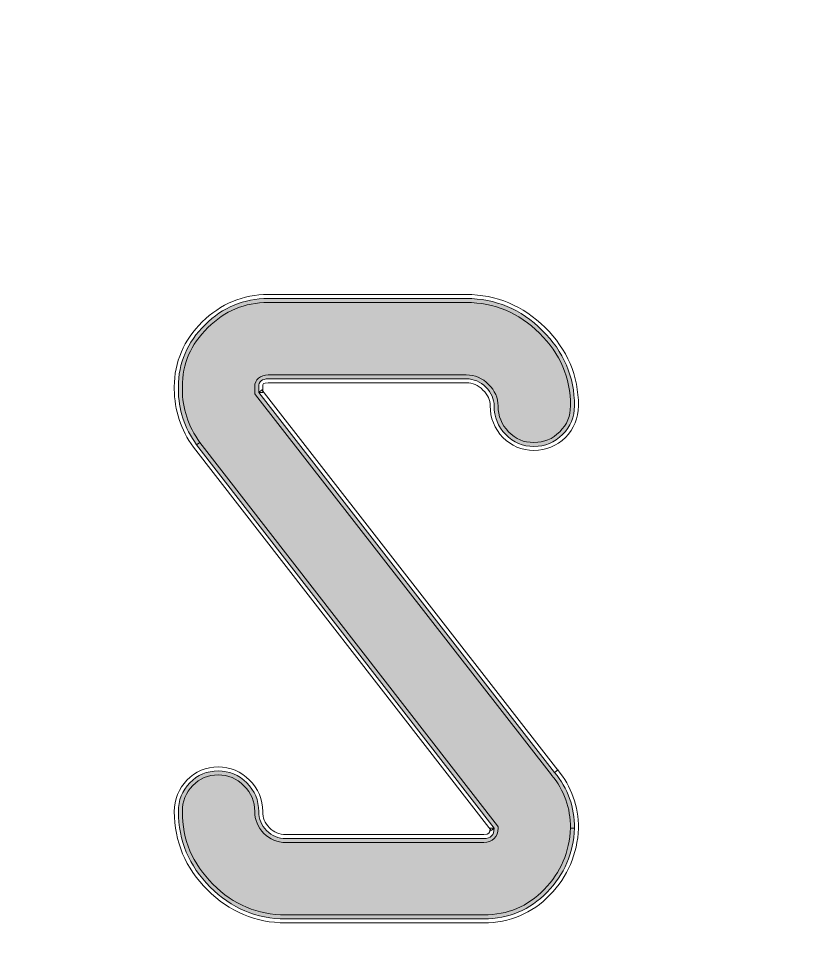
# Model space of a CAD drawing. Header units: inches. Extents: x 3.6 to 56.9, y 3.5 to 76.6.
# Drawn here: x 18.245 to 20.008, y 36.601 to 38.62 of the extents above; entities that cross this region are included whole.
import ezdxf

# ---------------------------------------------------------------- set-up
doc = ezdxf.new("R2010")
doc.units = ezdxf.units.IN
doc.header["$MEASUREMENT"] = 0
doc.layers.add('board', color=7, linetype='Continuous')
doc.layers.add('silk', color=7, linetype='Continuous')

msp = doc.modelspace()

# ---------------------------------------------------------------- hatches: boundary and pattern name
at = {"layer": 'silk', "true_color": 0xffffff}
h = msp.add_hatch(color=7, dxfattribs=at)
h.dxf.hatch_style = 2
edge = h.paths.add_edge_path()
edge.add_spline(control_points=[(18.5963, 36.8782), (18.5963, 36.9027), (18.6047, 36.9236), (18.6216, 36.9411), (18.6385, 36.9586), (18.6591, 36.9673), (18.6836, 36.9673), (18.708, 36.9673), (18.729, 36.9586), (18.7464, 36.9411), (18.7639, 36.9236), (18.7726, 36.9027), (18.7726, 36.8782), (18.7726, 36.8619), (18.7785, 36.848), (18.7901, 36.8363), (18.8017, 36.8247), (18.8157, 36.8189), (18.832, 36.8189), (18.832, 36.8189), (19.2668, 36.8189), (19.2668, 36.8189), (19.282, 36.8189), (19.2895, 36.8264), (19.2895, 36.8416), (19.2895, 36.8416), (18.6364, 37.6833), (18.6364, 37.6833), (18.6096, 37.7205), (18.5963, 37.7613), (18.5963, 37.8055), (18.5963, 37.8055), (18.5963, 37.8107), (18.5963, 37.8107), (18.5963, 37.8631), (18.6158, 37.9085), (18.6548, 37.947), (18.6938, 37.9854), (18.74, 38.0046), (18.7936, 38.0046), (18.7936, 38.0046), (19.2284, 38.0046), (19.2284, 38.0046), (19.2924, 38.0046), (19.348, 37.9813), (19.3952, 37.9347), (19.4423, 37.8882), (19.4659, 37.8329), (19.4659, 37.7688), (19.4659, 37.7444), (19.4572, 37.7234), (19.4397, 37.706), (19.4222, 37.6885), (19.4013, 37.6798), (19.3768, 37.6798), (19.3524, 37.6798), (19.3317, 37.6885), (19.3148, 37.706), (19.298, 37.7234), (19.2895, 37.7444), (19.2895, 37.7688), (19.2895, 37.784), (19.2834, 37.7976), (19.2712, 37.8099), (19.259, 37.8221), (19.2447, 37.8282), (19.2284, 37.8282), (19.2284, 37.8282), (18.7936, 37.8282), (18.7936, 37.8282), (18.7796, 37.8282), (18.7726, 37.8224), (18.7726, 37.8107), (18.7726, 37.8107), (18.7726, 37.8055), (18.7726, 37.8055), (18.7726, 37.8055), (18.7726, 37.7985), (18.7726, 37.7985), (18.7726, 37.7985), (19.4222, 36.9638), (19.4222, 36.9638), (19.4513, 36.9289), (19.4659, 36.8881), (19.4659, 36.8416), (19.4636, 36.7869), (19.4435, 36.74), (19.4057, 36.701), (19.3678, 36.662), (19.3215, 36.6425), (19.2668, 36.6425), (19.2668, 36.6425), (18.832, 36.6425), (18.832, 36.6425), (18.768, 36.6425), (18.7127, 36.6658), (18.6661, 36.7124), (18.6195, 36.7589), (18.5963, 36.8142), (18.5963, 36.8782)], knot_values=[0, 0, 0, 0, 1, 1, 1, 2, 2, 2, 3, 3, 3, 4, 4, 4, 5, 5, 5, 6, 6, 6, 7, 7, 7, 8, 8, 8, 9, 9, 9, 10, 10, 10, 11, 11, 11, 12, 12, 12, 13, 13, 13, 14, 14, 14, 15, 15, 15, 16, 16, 16, 17, 17, 17, 18, 18, 18, 19, 19, 19, 20, 20, 20, 21, 21, 21, 22, 22, 22, 23, 23, 23, 24, 24, 24, 25, 25, 25, 26, 26, 26, 27, 27, 27, 28, 28, 28, 29, 29, 29, 30, 30, 30, 31, 31, 31, 32, 32, 32, 33, 33, 33, 33], degree=3, periodic=1)
edge = h.paths.add_edge_path()
edge.add_spline(control_points=[(17.3263, 36.9062), (17.3263, 36.9062), (17.3263, 37.9173), (17.3263, 37.9173), (17.3263, 37.9405), (17.3347, 37.9609), (17.3516, 37.9784), (17.3685, 37.9958), (17.3891, 38.0046), (17.4136, 38.0046), (17.438, 38.0046), (17.459, 37.9958), (17.4764, 37.9784), (17.4939, 37.9609), (17.5026, 37.9405), (17.5026, 37.9173), (17.5026, 37.9173), (17.5026, 36.9062), (17.5026, 36.9062), (17.5026, 36.8817), (17.5114, 36.8611), (17.5288, 36.8442), (17.5463, 36.8273), (17.5667, 36.8189), (17.5899, 36.8189), (17.5899, 36.8189), (17.9305, 36.8189), (17.9305, 36.8189), (17.9537, 36.8189), (17.9744, 36.8276), (17.9925, 36.8451), (18.0105, 36.8625), (18.0195, 36.8829), (18.0195, 36.9062), (18.0195, 36.9062), (18.0195, 37.9173), (18.0195, 37.9173), (18.0195, 37.9405), (18.028, 37.9609), (18.0448, 37.9784), (18.0617, 37.9958), (18.0824, 38.0046), (18.1068, 38.0046), (18.1313, 38.0046), (18.1522, 37.9958), (18.1697, 37.9784), (18.1872, 37.9609), (18.1959, 37.9405), (18.1959, 37.9173), (18.1959, 37.9173), (18.1959, 36.9062), (18.1959, 36.9062), (18.1959, 36.834), (18.1697, 36.772), (18.1173, 36.7202), (18.0649, 36.6684), (18.0026, 36.6425), (17.9305, 36.6425), (17.9305, 36.6425), (17.5899, 36.6425), (17.5899, 36.6425), (17.5178, 36.6425), (17.4558, 36.6684), (17.404, 36.7202), (17.3522, 36.772), (17.3263, 36.834), (17.3263, 36.9062)], knot_values=[0, 0, 0, 0, 1, 1, 1, 2, 2, 2, 3, 3, 3, 4, 4, 4, 5, 5, 5, 6, 6, 6, 7, 7, 7, 8, 8, 8, 9, 9, 9, 10, 10, 10, 11, 11, 11, 12, 12, 12, 13, 13, 13, 14, 14, 14, 15, 15, 15, 16, 16, 16, 17, 17, 17, 18, 18, 18, 19, 19, 19, 20, 20, 20, 21, 21, 21, 22, 22, 22, 22], degree=3, periodic=1)
edge = h.paths.add_edge_path()
edge.add_spline(control_points=[(16.0563, 37.7688), (16.0563, 37.7688), (16.0563, 38.0046), (16.0563, 38.0046), (16.0563, 38.0046), (16.9259, 38.0046), (16.9259, 38.0046), (16.9259, 38.0046), (16.9259, 37.7688), (16.9259, 37.7688), (16.9259, 37.7444), (16.9172, 37.7234), (16.8997, 37.706), (16.8822, 37.6885), (16.8613, 37.6798), (16.8368, 37.6798), (16.8124, 37.6798), (16.7917, 37.6885), (16.7748, 37.706), (16.758, 37.7234), (16.7495, 37.7444), (16.7495, 37.7688), (16.7495, 37.7688), (16.7495, 37.8282), (16.7495, 37.8282), (16.7495, 37.8282), (16.5784, 37.8282), (16.5784, 37.8282), (16.5784, 37.8282), (16.5784, 36.7316), (16.5784, 36.7316), (16.5784, 36.7071), (16.5697, 36.6862), (16.5522, 36.6687), (16.5347, 36.6512), (16.5144, 36.6425), (16.4911, 36.6425), (16.4666, 36.6425), (16.4457, 36.6512), (16.4282, 36.6687), (16.4107, 36.6862), (16.402, 36.7071), (16.402, 36.7316), (16.402, 36.7316), (16.402, 37.8282), (16.402, 37.8282), (16.402, 37.8282), (16.2326, 37.8282), (16.2326, 37.8282), (16.2326, 37.8282), (16.2326, 37.7688), (16.2326, 37.7688), (16.2326, 37.7444), (16.2239, 37.7234), (16.2064, 37.706), (16.189, 37.6885), (16.168, 37.6798), (16.1436, 37.6798), (16.1191, 37.6798), (16.0985, 37.6885), (16.0816, 37.706), (16.0647, 37.7234), (16.0563, 37.7444), (16.0563, 37.7688)], knot_values=[0, 0, 0, 0, 1, 1, 1, 2, 2, 2, 3, 3, 3, 4, 4, 4, 5, 5, 5, 6, 6, 6, 7, 7, 7, 8, 8, 8, 9, 9, 9, 10, 10, 10, 11, 11, 11, 12, 12, 12, 13, 13, 13, 14, 14, 14, 15, 15, 15, 16, 16, 16, 17, 17, 17, 18, 18, 18, 19, 19, 19, 20, 20, 20, 21, 21, 21, 21], degree=3, periodic=1)
h.paths.add_polyline_path([(15.0779, 37.1157), (15.3625, 37.1157), (15.2193, 37.6012)])
edge = h.paths.add_edge_path()
edge.add_spline(control_points=[(14.781, 36.7316), (14.781, 36.7316), (15.1355, 37.9417), (15.1355, 37.9417), (15.1413, 37.9603), (15.1518, 37.9755), (15.1669, 37.9871), (15.1821, 37.9988), (15.1995, 38.0046), (15.2193, 38.0046), (15.2391, 38.0046), (15.2572, 37.9988), (15.2735, 37.9871), (15.2898, 37.9755), (15.3002, 37.9603), (15.3049, 37.9417), (15.3049, 37.9417), (15.6576, 36.7316), (15.6576, 36.7316), (15.6576, 36.7071), (15.6486, 36.6862), (15.6306, 36.6687), (15.6125, 36.6512), (15.5913, 36.6425), (15.5668, 36.6425), (15.547, 36.6425), (15.5296, 36.6483), (15.5144, 36.66), (15.4993, 36.6716), (15.4888, 36.6867), (15.483, 36.7054), (15.483, 36.7054), (15.4149, 36.9394), (15.4149, 36.9394), (15.4149, 36.9394), (15.0255, 36.9394), (15.0255, 36.9394), (15.0255, 36.9394), (14.9574, 36.7054), (14.9574, 36.7054), (14.9516, 36.6867), (14.9408, 36.6716), (14.9251, 36.66), (14.9094, 36.6483), (14.8916, 36.6425), (14.8718, 36.6425), (14.8474, 36.6425), (14.8261, 36.6512), (14.8081, 36.6687), (14.79, 36.6862), (14.781, 36.7071), (14.781, 36.7316)], knot_values=[0, 0, 0, 0, 1, 1, 1, 2, 2, 2, 3, 3, 3, 4, 4, 4, 5, 5, 5, 6, 6, 6, 7, 7, 7, 8, 8, 8, 9, 9, 9, 10, 10, 10, 11, 11, 11, 12, 12, 12, 13, 13, 13, 14, 14, 14, 15, 15, 15, 16, 16, 16, 17, 17, 17, 17], degree=3, periodic=1)
edge = h.paths.add_edge_path()
edge.add_spline(control_points=[(13.5163, 37.7688), (13.5163, 37.7688), (13.5163, 38.0046), (13.5163, 38.0046), (13.5163, 38.0046), (14.3859, 38.0046), (14.3859, 38.0046), (14.3859, 38.0046), (14.3859, 37.7688), (14.3859, 37.7688), (14.3859, 37.7444), (14.3772, 37.7234), (14.3597, 37.706), (14.3422, 37.6885), (14.3213, 37.6798), (14.2968, 37.6798), (14.2724, 37.6798), (14.2517, 37.6885), (14.2348, 37.706), (14.218, 37.7234), (14.2095, 37.7444), (14.2095, 37.7688), (14.2095, 37.7688), (14.2095, 37.8282), (14.2095, 37.8282), (14.2095, 37.8282), (14.0384, 37.8282), (14.0384, 37.8282), (14.0384, 37.8282), (14.0384, 36.7316), (14.0384, 36.7316), (14.0384, 36.7071), (14.0297, 36.6862), (14.0122, 36.6687), (13.9947, 36.6512), (13.9744, 36.6425), (13.9511, 36.6425), (13.9266, 36.6425), (13.9057, 36.6512), (13.8882, 36.6687), (13.8707, 36.6862), (13.862, 36.7071), (13.862, 36.7316), (13.862, 36.7316), (13.862, 37.8282), (13.862, 37.8282), (13.862, 37.8282), (13.6926, 37.8282), (13.6926, 37.8282), (13.6926, 37.8282), (13.6926, 37.7688), (13.6926, 37.7688), (13.6926, 37.7444), (13.6839, 37.7234), (13.6664, 37.706), (13.649, 37.6885), (13.628, 37.6798), (13.6036, 37.6798), (13.5791, 37.6798), (13.5585, 37.6885), (13.5416, 37.706), (13.5247, 37.7234), (13.5163, 37.7444), (13.5163, 37.7688)], knot_values=[0, 0, 0, 0, 1, 1, 1, 2, 2, 2, 3, 3, 3, 4, 4, 4, 5, 5, 5, 6, 6, 6, 7, 7, 7, 8, 8, 8, 9, 9, 9, 10, 10, 10, 11, 11, 11, 12, 12, 12, 13, 13, 13, 14, 14, 14, 15, 15, 15, 16, 16, 16, 17, 17, 17, 18, 18, 18, 19, 19, 19, 20, 20, 20, 21, 21, 21, 21], degree=3, periodic=1)
edge = h.paths.add_edge_path()
edge.add_spline(control_points=[(12.2463, 36.8782), (12.2463, 36.9027), (12.2547, 36.9236), (12.2716, 36.9411), (12.2885, 36.9586), (12.3091, 36.9673), (12.3336, 36.9673), (12.358, 36.9673), (12.379, 36.9586), (12.3964, 36.9411), (12.4139, 36.9236), (12.4226, 36.9027), (12.4226, 36.8782), (12.4226, 36.8619), (12.4284, 36.848), (12.4401, 36.8363), (12.4517, 36.8247), (12.4657, 36.8189), (12.482, 36.8189), (12.482, 36.8189), (12.9168, 36.8189), (12.9168, 36.8189), (12.9319, 36.8189), (12.9395, 36.8264), (12.9395, 36.8416), (12.9395, 36.8416), (12.2864, 37.6833), (12.2864, 37.6833), (12.2596, 37.7205), (12.2463, 37.7613), (12.2463, 37.8055), (12.2463, 37.8055), (12.2463, 37.8107), (12.2463, 37.8107), (12.2463, 37.8631), (12.2658, 37.9085), (12.3048, 37.947), (12.3438, 37.9854), (12.39, 38.0046), (12.4436, 38.0046), (12.4436, 38.0046), (12.8784, 38.0046), (12.8784, 38.0046), (12.9424, 38.0046), (12.998, 37.9813), (13.0452, 37.9347), (13.0923, 37.8882), (13.1159, 37.8329), (13.1159, 37.7688), (13.1159, 37.7444), (13.1072, 37.7234), (13.0897, 37.706), (13.0722, 37.6885), (13.0513, 37.6798), (13.0268, 37.6798), (13.0024, 37.6798), (12.9817, 37.6885), (12.9648, 37.706), (12.948, 37.7234), (12.9395, 37.7444), (12.9395, 37.7688), (12.9395, 37.784), (12.9334, 37.7976), (12.9212, 37.8099), (12.909, 37.8221), (12.8947, 37.8282), (12.8784, 37.8282), (12.8784, 37.8282), (12.4436, 37.8282), (12.4436, 37.8282), (12.4296, 37.8282), (12.4226, 37.8224), (12.4226, 37.8107), (12.4226, 37.8107), (12.4226, 37.8055), (12.4226, 37.8055), (12.4226, 37.8055), (12.4226, 37.7985), (12.4226, 37.7985), (12.4226, 37.7985), (13.0722, 36.9638), (13.0722, 36.9638), (13.1013, 36.9289), (13.1159, 36.8881), (13.1159, 36.8416), (13.1136, 36.7869), (13.0935, 36.74), (13.0556, 36.701), (13.0178, 36.662), (12.9715, 36.6425), (12.9168, 36.6425), (12.9168, 36.6425), (12.482, 36.6425), (12.482, 36.6425), (12.418, 36.6425), (12.3627, 36.6658), (12.3161, 36.7124), (12.2695, 36.7589), (12.2463, 36.8142), (12.2463, 36.8782)], knot_values=[0, 0, 0, 0, 1, 1, 1, 2, 2, 2, 3, 3, 3, 4, 4, 4, 5, 5, 5, 6, 6, 6, 7, 7, 7, 8, 8, 8, 9, 9, 9, 10, 10, 10, 11, 11, 11, 12, 12, 12, 13, 13, 13, 14, 14, 14, 15, 15, 15, 16, 16, 16, 17, 17, 17, 18, 18, 18, 19, 19, 19, 20, 20, 20, 21, 21, 21, 22, 22, 22, 23, 23, 23, 24, 24, 24, 25, 25, 25, 26, 26, 26, 27, 27, 27, 28, 28, 28, 29, 29, 29, 30, 30, 30, 31, 31, 31, 32, 32, 32, 33, 33, 33, 33], degree=3, periodic=1)

# ---------------------------------------------------------------- linework, layer by layer
at = {"layer": 'board', "color": 7, "lineweight": 20, "true_color": 0xffffff}
msp.add_open_spline([(56.8521, 12.1646), (56.8521, 12.1646), (55.3337, 10.6434), (55.3337, 10.6434), (55.3337, 10.6434), (43.9474, 10.6434), (43.9474, 10.6434), (43.9474, 10.6434), (41.4173, 8.1094), (41.4173, 8.1094), (41.4173, 8.1094), (8.7761, 8.1094), (8.7761, 8.1094), (8.7761, 8.1094), (6.246, 10.6434), (6.246, 10.6434), (6.246, 10.6434), (4.7111, 10.6434), (4.7111, 10.6434), (4.2186, 10.5873), (3.7727, 10.9401), (3.7148, 11.4312), (3.7074, 11.4979), (3.7074, 11.5709), (3.7148, 11.6404), (3.7148, 11.6404), (3.7148, 75.5088), (3.7148, 75.5088), (3.6569, 76.0016), (4.0097, 76.4482), (4.5011, 76.5061), (4.5706, 76.5142), (4.6408, 76.5142), (4.7114, 76.5061), (4.7114, 76.5061), (55.8558, 76.5061), (55.8558, 76.5061), (56.3487, 76.5636), (56.7949, 76.2104), (56.8521, 75.7176), (56.8602, 75.6481), (56.8602, 75.5779), (56.8521, 75.5088), (56.8521, 75.5088), (56.8521, 12.1646), (56.8521, 12.1646)], degree=3, knots=[0, 0, 0, 0, 1, 1, 1, 2, 2, 2, 3, 3, 3, 4, 4, 4, 5, 5, 5, 6, 6, 6, 7, 7, 7, 8, 8, 8, 9, 9, 9, 10, 10, 10, 11, 11, 11, 12, 12, 12, 13, 13, 13, 14, 14, 14, 15, 15, 15, 15], dxfattribs=at)
at = {"layer": 'silk', "lineweight": 0}
for points, knots in [([(18.5874, 36.8782), (18.5874, 36.9044), (18.5972, 36.9285), (18.6152, 36.9472), (18.6334, 36.966), (18.6573, 36.9761), (18.6836, 36.9761), (18.7098, 36.9761), (18.734, 36.966), (18.7527, 36.9473), (18.7714, 36.9287), (18.7815, 36.9045), (18.7815, 36.8782), (18.7815, 36.8637), (18.7859, 36.853), (18.7963, 36.8426), (18.8067, 36.8322), (18.8175, 36.8277), (18.832, 36.8277), (18.832, 36.8277), (19.2668, 36.8277), (19.2668, 36.8277), (19.2783, 36.8277), (19.2807, 36.8301), (19.2807, 36.8416), (19.2807, 36.8416), (19.2895, 36.8416), (19.2895, 36.8416), (19.2895, 36.8416), (19.2826, 36.8362), (19.2826, 36.8362), (19.2826, 36.8362), (18.6295, 37.6779), (18.6295, 37.6779), (18.6295, 37.6779), (18.6294, 37.678), (18.6294, 37.678), (18.6294, 37.678), (18.6293, 37.6781), (18.6293, 37.6781), (18.6017, 37.7165), (18.5874, 37.7599), (18.5874, 37.8055), (18.5874, 37.8055), (18.5874, 37.8107), (18.5874, 37.8107), (18.5874, 37.8649), (18.6083, 37.9136), (18.6486, 37.9532), (18.6888, 37.9929), (18.7383, 38.0134), (18.7936, 38.0134), (18.7936, 38.0134), (19.2284, 38.0134), (19.2284, 38.0134), (19.2942, 38.0134), (19.353, 37.9888), (19.4014, 37.941), (19.4498, 37.8932), (19.4747, 37.8347), (19.4747, 37.7688), (19.4747, 37.7426), (19.4646, 37.7184), (19.4459, 37.6997), (19.4272, 37.681), (19.403, 37.671), (19.3768, 37.671), (19.3506, 37.671), (19.3266, 37.6811), (19.3085, 37.6998), (19.2904, 37.7185), (19.2807, 37.7427), (19.2807, 37.7688), (19.2807, 37.7821), (19.276, 37.7926), (19.265, 37.8036), (19.2539, 37.8147), (19.2429, 37.8194), (19.2284, 37.8194), (19.2284, 37.8194), (18.7936, 37.8194), (18.7936, 37.8194), (18.7828, 37.8194), (18.7815, 37.8183), (18.7815, 37.8107), (18.7815, 37.8107), (18.7815, 37.8055), (18.7815, 37.8055), (18.7815, 37.8055), (18.7815, 37.7985), (18.7815, 37.7985), (18.7815, 37.7985), (18.7726, 37.7985), (18.7726, 37.7985), (18.7726, 37.7985), (18.7796, 37.8039), (18.7796, 37.8039), (18.7796, 37.8039), (19.4292, 36.9692), (19.4292, 36.9692), (19.4292, 36.9692), (19.4222, 36.9638), (19.4222, 36.9638), (19.4222, 36.9638), (19.429, 36.9695), (19.429, 36.9695), (19.4591, 36.9333), (19.4747, 36.8897), (19.4747, 36.8416), (19.4747, 36.8416), (19.4747, 36.8414), (19.4747, 36.8414), (19.4747, 36.8414), (19.4747, 36.8412), (19.4747, 36.8412), (19.4723, 36.7849), (19.4509, 36.735), (19.412, 36.6949), (19.3729, 36.6546), (19.3233, 36.6337), (19.2668, 36.6337), (19.2668, 36.6337), (18.832, 36.6337), (18.832, 36.6337), (18.7662, 36.6337), (18.7077, 36.6583), (18.6599, 36.7061), (18.6121, 36.7539), (18.5874, 36.8124), (18.5874, 36.8782)], [0, 0, 0, 0, 1, 1, 1, 2, 2, 2, 3, 3, 3, 4, 4, 4, 5, 5, 5, 6, 6, 6, 7, 7, 7, 8, 8, 8, 9, 9, 9, 10, 10, 10, 11, 11, 11, 12, 12, 12, 13, 13, 13, 14, 14, 14, 15, 15, 15, 16, 16, 16, 17, 17, 17, 18, 18, 18, 19, 19, 19, 20, 20, 20, 21, 21, 21, 22, 22, 22, 23, 23, 23, 24, 24, 24, 25, 25, 25, 26, 26, 26, 27, 27, 27, 28, 28, 28, 29, 29, 29, 30, 30, 30, 31, 31, 31, 32, 32, 32, 33, 33, 33, 34, 34, 34, 35, 35, 35, 36, 36, 36, 37, 37, 37, 38, 38, 38, 39, 39, 39, 40, 40, 40, 41, 41, 41, 42, 42, 42, 43, 43, 43, 43]), ([(18.5963, 36.8782), (18.5963, 36.9027), (18.6047, 36.9236), (18.6216, 36.9411), (18.6385, 36.9586), (18.6591, 36.9673), (18.6836, 36.9673), (18.708, 36.9673), (18.729, 36.9586), (18.7464, 36.9411), (18.7639, 36.9236), (18.7726, 36.9027), (18.7726, 36.8782), (18.7726, 36.8619), (18.7785, 36.848), (18.7901, 36.8363), (18.8017, 36.8247), (18.8157, 36.8189), (18.832, 36.8189), (18.832, 36.8189), (19.2668, 36.8189), (19.2668, 36.8189), (19.282, 36.8189), (19.2895, 36.8264), (19.2895, 36.8416), (19.2895, 36.8416), (18.6364, 37.6833), (18.6364, 37.6833), (18.6096, 37.7205), (18.5963, 37.7613), (18.5963, 37.8055), (18.5963, 37.8055), (18.5963, 37.8107), (18.5963, 37.8107), (18.5963, 37.8631), (18.6158, 37.9085), (18.6548, 37.947), (18.6938, 37.9854), (18.74, 38.0046), (18.7936, 38.0046), (18.7936, 38.0046), (19.2284, 38.0046), (19.2284, 38.0046), (19.2924, 38.0046), (19.348, 37.9813), (19.3952, 37.9347), (19.4423, 37.8882), (19.4659, 37.8329), (19.4659, 37.7688), (19.4659, 37.7444), (19.4572, 37.7234), (19.4397, 37.706), (19.4222, 37.6885), (19.4013, 37.6798), (19.3768, 37.6798), (19.3524, 37.6798), (19.3317, 37.6885), (19.3148, 37.706), (19.298, 37.7234), (19.2895, 37.7444), (19.2895, 37.7688), (19.2895, 37.784), (19.2834, 37.7976), (19.2712, 37.8099), (19.259, 37.8221), (19.2447, 37.8282), (19.2284, 37.8282), (19.2284, 37.8282), (18.7936, 37.8282), (18.7936, 37.8282), (18.7796, 37.8282), (18.7726, 37.8224), (18.7726, 37.8107), (18.7726, 37.8107), (18.7726, 37.8055), (18.7726, 37.8055), (18.7726, 37.8055), (18.7726, 37.7985), (18.7726, 37.7985), (18.7726, 37.7985), (19.4222, 36.9638), (19.4222, 36.9638), (19.4513, 36.9289), (19.4659, 36.8881), (19.4659, 36.8416), (19.4636, 36.7869), (19.4435, 36.74), (19.4057, 36.701), (19.3678, 36.662), (19.3215, 36.6425), (19.2668, 36.6425), (19.2668, 36.6425), (18.832, 36.6425), (18.832, 36.6425), (18.768, 36.6425), (18.7127, 36.6658), (18.6661, 36.7124), (18.6195, 36.7589), (18.5963, 36.8142), (18.5963, 36.8782)], [0, 0, 0, 0, 1, 1, 1, 2, 2, 2, 3, 3, 3, 4, 4, 4, 5, 5, 5, 6, 6, 6, 7, 7, 7, 8, 8, 8, 9, 9, 9, 10, 10, 10, 11, 11, 11, 12, 12, 12, 13, 13, 13, 14, 14, 14, 15, 15, 15, 16, 16, 16, 17, 17, 17, 18, 18, 18, 19, 19, 19, 20, 20, 20, 21, 21, 21, 22, 22, 22, 23, 23, 23, 24, 24, 24, 25, 25, 25, 26, 26, 26, 27, 27, 27, 28, 28, 28, 29, 29, 29, 30, 30, 30, 31, 31, 31, 32, 32, 32, 33, 33, 33, 33]), ([(18.6051, 36.8782), (18.6051, 36.816), (18.627, 36.7639), (18.6723, 36.7186), (18.7177, 36.6732), (18.7698, 36.6513), (18.832, 36.6513), (18.832, 36.6513), (19.2668, 36.6513), (19.2668, 36.6513), (19.3198, 36.6513), (19.3627, 36.6694), (19.3993, 36.7071), (19.436, 36.745), (19.4548, 36.7888), (19.4571, 36.842), (19.4571, 36.842), (19.4659, 36.8416), (19.4659, 36.8416), (19.4659, 36.8416), (19.4571, 36.8416), (19.4571, 36.8416), (19.4571, 36.8866), (19.4436, 36.9244), (19.4155, 36.9582), (19.4155, 36.9582), (19.4154, 36.9583), (19.4154, 36.9583), (19.4154, 36.9583), (19.4153, 36.9584), (19.4153, 36.9584), (19.4153, 36.9584), (18.7657, 37.7931), (18.7657, 37.7931), (18.7657, 37.7931), (18.7638, 37.7955), (18.7638, 37.7955), (18.7638, 37.7955), (18.7638, 37.7985), (18.7638, 37.7985), (18.7638, 37.7985), (18.7638, 37.8055), (18.7638, 37.8055), (18.7638, 37.8055), (18.7638, 37.8107), (18.7638, 37.8107), (18.7638, 37.8265), (18.7764, 37.837), (18.7936, 37.837), (18.7936, 37.837), (19.2284, 37.837), (19.2284, 37.837), (19.2465, 37.837), (19.264, 37.8295), (19.2774, 37.8161), (19.2908, 37.8027), (19.2983, 37.7858), (19.2983, 37.7688), (19.2983, 37.7461), (19.3055, 37.7283), (19.3212, 37.7121), (19.3368, 37.6959), (19.3542, 37.6886), (19.3768, 37.6886), (19.3995, 37.6886), (19.4172, 37.696), (19.4335, 37.7122), (19.4497, 37.7284), (19.4571, 37.7462), (19.4571, 37.7688), (19.4571, 37.8311), (19.4349, 37.8831), (19.389, 37.9285), (19.343, 37.9738), (19.2907, 37.9958), (19.2284, 37.9958), (19.2284, 37.9958), (18.7936, 37.9958), (18.7936, 37.9958), (18.7418, 37.9958), (18.6987, 37.9779), (18.661, 37.9407), (18.6232, 37.9035), (18.6051, 37.8613), (18.6051, 37.8107), (18.6051, 37.8107), (18.6051, 37.8055), (18.6051, 37.8055), (18.6051, 37.7627), (18.6176, 37.7246), (18.6436, 37.6884), (18.6436, 37.6884), (18.6364, 37.6833), (18.6364, 37.6833), (18.6364, 37.6833), (18.6434, 37.6887), (18.6434, 37.6887), (18.6434, 37.6887), (19.2965, 36.847), (19.2965, 36.847), (19.2965, 36.847), (19.2983, 36.8446), (19.2983, 36.8446), (19.2983, 36.8446), (19.2983, 36.8416), (19.2983, 36.8416), (19.2983, 36.8228), (19.2856, 36.8101), (19.2668, 36.8101), (19.2668, 36.8101), (18.832, 36.8101), (18.832, 36.8101), (18.8139, 36.8101), (18.7967, 36.8172), (18.7839, 36.8301), (18.771, 36.843), (18.7638, 36.8602), (18.7638, 36.8782), (18.7638, 36.9009), (18.7564, 36.9186), (18.7402, 36.9349), (18.724, 36.9511), (18.7063, 36.9585), (18.6836, 36.9585), (18.6609, 36.9585), (18.6436, 36.9511), (18.6279, 36.935), (18.6122, 36.9188), (18.6051, 36.901), (18.6051, 36.8782)], [0, 0, 0, 0, 1, 1, 1, 2, 2, 2, 3, 3, 3, 4, 4, 4, 5, 5, 5, 6, 6, 6, 7, 7, 7, 8, 8, 8, 9, 9, 9, 10, 10, 10, 11, 11, 11, 12, 12, 12, 13, 13, 13, 14, 14, 14, 15, 15, 15, 16, 16, 16, 17, 17, 17, 18, 18, 18, 19, 19, 19, 20, 20, 20, 21, 21, 21, 22, 22, 22, 23, 23, 23, 24, 24, 24, 25, 25, 25, 26, 26, 26, 27, 27, 27, 28, 28, 28, 29, 29, 29, 30, 30, 30, 31, 31, 31, 32, 32, 32, 33, 33, 33, 34, 34, 34, 35, 35, 35, 36, 36, 36, 37, 37, 37, 38, 38, 38, 39, 39, 39, 40, 40, 40, 41, 41, 41, 42, 42, 42, 43, 43, 43, 43])]:
    msp.add_open_spline(points, degree=3, knots=knots, dxfattribs=at)

doc.saveas('drawing.dxf')
